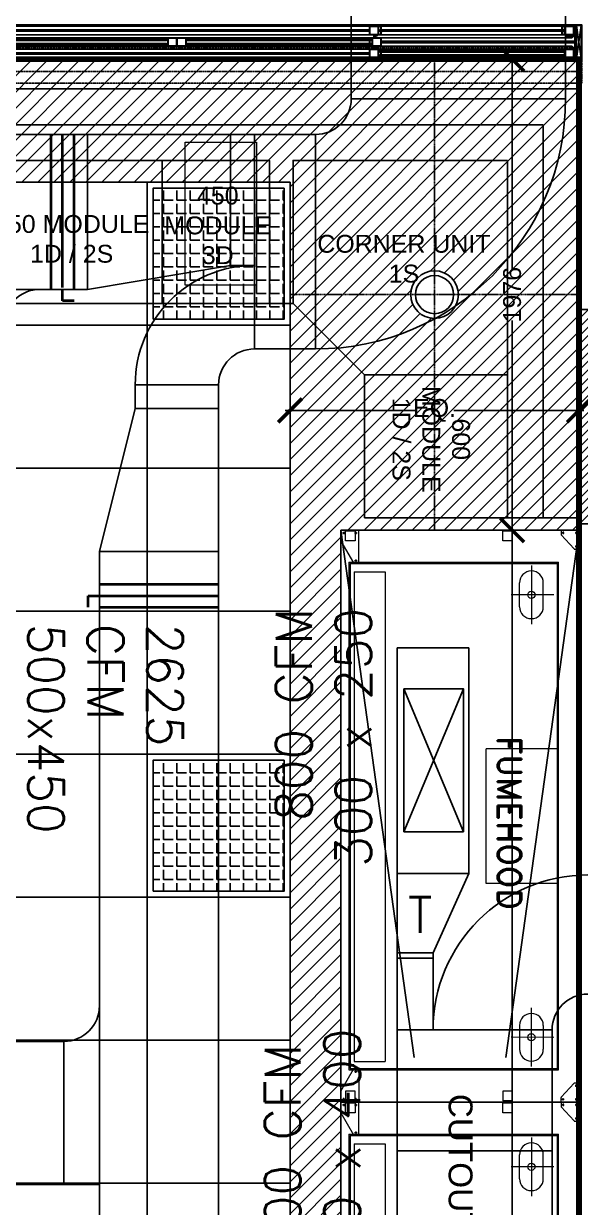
# Model space of a CAD drawing. Header units: millimetres. Extents: x -661525 to 498941, y 282148 to 1359693.
# Drawn here: x -247383 to -245046, y 671204 to 676171 of the extents above; entities that cross this region are included whole.
import ezdxf

# ---------------------------------------------------------------- set-up
doc = ezdxf.new("R2010")
doc.units = ezdxf.units.MM
doc.header["$LTSCALE"] = 2.5
doc.header["$PDMODE"] = 35
doc.header["$PDSIZE"] = 15
doc.linetypes.add('CENTER', pattern=[2, 1.25, -0.25, 0.25, -0.25])
doc.linetypes.add('DASHED', pattern=[0.75, 0.5, -0.25])
doc.layers.get('0').update_dxf_attribs({"linetype": 'CONTINUOUS'})
doc.layers.get('DEFPOINTS').update_dxf_attribs({"linetype": 'CONTINUOUS'})
for name, color, linetype in [('A-ALU-SECTION', 11, 'CONTINUOUS'), ('A-ANNO-GRID', 5, 'CENTER'), ('A-ANNO-TEXT', 7, 'CONTINUOUS'), ('A-ELEV', 8, 'CONTINUOUS'), ('A-ELEV-MEDM', 34, 'CONTINUOUS'), ('A-ELEV-THIN', 8, 'CONTINUOUS'), ('A-GLAZ', 5, 'CONTINUOUS'), ('A-WALL-JAMB', 11, 'CONTINUOUS'), ('A-WALL-PLAS', 8, 'CONTINUOUS'), ('CEILING', 11, 'CONTINUOUS'), ('DEMOLATION', 1, 'CONTINUOUS'), ('equipmemt', 3, 'CONTINUOUS'), ('I-FURN', 14, 'CONTINUOUS'), ('I-SECT', 3, 'CONTINUOUS'), ('v-ex. duct', 30, 'CONTINUOUS'), ('v-SA DUCT', 4, 'CONTINUOUS')]:
    doc.layers.add(name, color=color, linetype=linetype)
doc.layers.add('area', color=5, linetype='CONTINUOUS', plot=False)
for name, color, linetype, lineweight in [('DIM', 47, 'CONTINUOUS', 18), ('lab furniture', 34, 'CONTINUOUS', 18), ('LAB MODULE', 1, 'CONTINUOUS', 25), ('vac vcd', 5, 'CONTINUOUS', 35), ('VEMCPL-PA', 4, 'CONTINUOUS', 35), ('Wall - Stone Hatch', 252, 'CONTINUOUS', 13)]:
    doc.layers.add(name, color=color, linetype=linetype, lineweight=lineweight)
doc.layers.get('equipmemt').off()
doc.styles.add('ARIAL', font='arial.ttf')
doc.styles.add('COMPLEX', font='complex.shx', dxfattribs={"width": 0.8})
doc.styles.add('ROMAND', font='ROMAND')
doc.styles.add('ROMANS', font='romans.shx', dxfattribs={"height": 125})
doc.linetypes.add('ZIGZAG', pattern='A,0.0001,-0.2,[131,ltypeshp.shx,S=0.2,R=0,X=-0.2,Y=0],-0.4,[131,ltypeshp.shx,S=0.2,R=180,X=0.2,Y=0],-0.2', length=0.8001)
doc.dimstyles.new('TICK100', dxfattribs={"dimtxt": 250, "dimasz": 200, "dimexe": 150, "dimexo": 10, "dimgap": 50, "dimtad": 0, "dimdec": 0, "dimrnd": 5, "dimzin": 1, "dimdsep": 46, "dimtxsty": 'COMPLEX', "dimblk1": 'ARCHTICK', "dimblk2": 'ARCHTICK', "dimsah": 1, "dimcen": 0.09375, "dimdle": 150, "dimclrd": 11, "dimclre": 11, "dimclrt": 7, "dimadec": 0, "dimazin": 0, "dimtfac": 1, "dimtdec": 0, "dimtofl": 0, "dimtmove": 0, "dimatfit": 3, "dimldrblk": 'OPEN90', "dimfxl": 1, "dimtolj": 1, "dimtzin": 1, "dimarcsym": 0})

# ---------------------------------------------------------------- blocks, each defined once
blk = doc.blocks.new('_ARCHTICK')
at = {"color": 0, "linetype": 'ByBlock', "const_width": 0.15}
blk.add_lwpolyline([(-0.5, -0.5), (0.5, 0.5)], dxfattribs=at)
blk = doc.blocks.new('*D352')
at = {"layer": 'DEFPOINTS', "color": 0, "transparency": 16777216}
for p in [(-245039.7, 676510.7), (-252889.7, 674954.6), (-245039.7, 674954.6)]:
    blk.add_point(p, dxfattribs=at)
at = {"layer": 'VEMCPL-PA', "color": 8, "lineweight": -2, "transparency": 16777216}
for p, q in [((-252889.7, 676410.7), (-252889.7, 676530.7)), ((-245039.7, 676410.7), (-245039.7, 676530.7)), ((-252909.7, 676510.7), (-249049.3, 676510.7)), ((-245019.7, 676510.7), (-248900.8, 676510.7))]:
    blk.add_line(p, q, dxfattribs=at)
at = {"layer": 'VEMCPL-PA', "color": 8, "lineweight": -2, "transparency": 16777216, "xscale": 40, "yscale": 40, "zscale": 40, "rotation": 180}
blk.add_blockref('_ARCHTICK', (-252889.7, 676510.7), dxfattribs=at)
at = {"layer": 'VEMCPL-PA', "color": 8, "lineweight": -2, "transparency": 16777216, "xscale": 40, "yscale": 40, "zscale": 40}
blk.add_blockref('_ARCHTICK', (-245039.7, 676510.7), dxfattribs=at)
at = {"layer": 'VEMCPL-PA', "color": 1, "transparency": 16777216, "insert": (-248975.1, 676510.7), "char_height": 50, "attachment_point": 5, "style": 'ARIAL'}
blk.add_mtext('\\A1;7850', dxfattribs=at)
blk = doc.blocks.new('key')
at = {"color": 252}
for points in [[(3387541, 685443.5), (3384141, 685443.5), (3384141, 685593.5), (3387541, 685593.5)], [(3384141, 685543.5), (3387541, 685543.5), (3387541, 685493.5), (3384141, 685493.5)]]:
    blk.add_lwpolyline(points, close=True, dxfattribs=at)
blk = doc.blocks.new('LIGHTS')
at = {"layer": 'CEILING', "transparency": 33554687}
h = blk.add_hatch(dxfattribs=at)
h.set_pattern_fill('ANGLE', color=40, scale=8)
h.set_pattern_definition([(0, (-357159.19, 594292.36), (0, 55.88), [40.64, -15.24]), (90, (-357159.19, 594292.36), (-55.88, 3e-15), [40.64, -15.24])])
h.paths.add_polyline_path([(-357709.2, 594292.4), (-357159.2, 594292.4), (-357159.2, 594842.4), (-357709.2, 594842.4)])
at = {"layer": 'CEILING', "color": 40}
for points in [[(-357734.2, 594267.4), (-357134.2, 594267.4), (-357134.2, 594867.4), (-357734.2, 594867.4)], [(-357709.2, 594292.4), (-357159.2, 594292.4), (-357159.2, 594842.4), (-357709.2, 594842.4)]]:
    blk.add_lwpolyline(points, close=True, dxfattribs=at)
blk = doc.blocks.new('*D463')
at = {"layer": 'CEILING', "color": 8, "lineweight": -2}
for p, q in [((-245308.2, 676022.2), (-245352.4, 676022.2)), ((-245332.4, 676042.2), (-245332.4, 675142.6)), ((-245332.4, 674026.3), (-245332.4, 674925.9)), ((-245308.2, 674046.3), (-245352.4, 674046.3))]:
    blk.add_line(p, q, dxfattribs=at)
at = {"layer": 'DEFPOINTS', "color": 0}
for p in [(-245308.2, 676022.2), (-245332.4, 674046.3), (-245308.2, 674046.3)]:
    blk.add_point(p, dxfattribs=at)
at = {"layer": 'CEILING', "color": 8, "lineweight": -2, "xscale": 100, "yscale": 100, "zscale": 100}
for p, rotation in [((-245332.4, 676022.2), 90), ((-245332.4, 674046.3), 270)]:
    blk.add_blockref('_ARCHTICK', p, dxfattribs=dict(at, rotation=rotation))
at = {"layer": 'CEILING', "color": 1, "insert": (-245332.4, 675034.2), "char_height": 75, "attachment_point": 5, "rotation": 90, "style": 'ARIAL'}
blk.add_mtext('\\A1;1976', dxfattribs=at)
blk = doc.blocks.new('*D493')
at = {"layer": 'CEILING', "color": 8, "lineweight": -2}
for p, q in [((-246284.7, 674548.3), (-245739.8, 674548.3)), ((-246264.7, 674548.3), (-246264.7, 674568.3)), ((-245031.7, 674548.3), (-245576.7, 674548.3)), ((-245051.7, 674548.3), (-245051.7, 674568.3))]:
    blk.add_line(p, q, dxfattribs=at)
at = {"layer": 'DEFPOINTS', "color": 0}
for p in [(-246264.7, 674548.3), (-245051.7, 674548.3), (-245051.7, 674548.3)]:
    blk.add_point(p, dxfattribs=at)
at = {"layer": 'CEILING', "color": 8, "lineweight": -2, "xscale": 100, "yscale": 100, "zscale": 100, "rotation": 180}
blk.add_blockref('_ARCHTICK', (-246264.7, 674548.3), dxfattribs=at)
at = {"layer": 'CEILING', "color": 8, "lineweight": -2, "xscale": 100, "yscale": 100, "zscale": 100}
blk.add_blockref('_ARCHTICK', (-245051.7, 674548.3), dxfattribs=at)
at = {"layer": 'CEILING', "color": 1, "insert": (-245658.2, 674548.3), "char_height": 75, "attachment_point": 5, "style": 'ARIAL'}
blk.add_mtext('\\A1;EQ.', dxfattribs=at)
blk = doc.blocks.new('*D494')
at = {"layer": 'CEILING', "color": 8, "lineweight": -2}
for p, q in [((-245308.2, 674046.3), (-245352.4, 674046.3)), ((-245332.4, 674066.3), (-245332.4, 670557.7)), ((-245332.4, 666826.3), (-245332.4, 670334.9)), ((-245332.4, 666846.3), (-245352.4, 666846.3))]:
    blk.add_line(p, q, dxfattribs=at)
at = {"layer": 'DEFPOINTS', "color": 0}
for p in [(-245308.2, 674046.3), (-245332.4, 666846.3), (-245332.4, 666846.3)]:
    blk.add_point(p, dxfattribs=at)
at = {"layer": 'CEILING', "color": 8, "lineweight": -2, "xscale": 100, "yscale": 100, "zscale": 100}
for p, rotation in [((-245332.4, 674046.3), 90), ((-245332.4, 666846.3), 270)]:
    blk.add_blockref('_ARCHTICK', p, dxfattribs=dict(at, rotation=rotation))
at = {"layer": 'CEILING', "color": 1, "insert": (-245332.4, 670446.3), "char_height": 75, "attachment_point": 5, "rotation": 90, "style": 'ARIAL'}
blk.add_mtext('\\A1;7200', dxfattribs=at)
blk = doc.blocks.new('W1-size144')
at = {"layer": 'Wall - Stone Hatch'}
h = blk.add_hatch(dxfattribs=at)
h.set_pattern_fill('ANSI36', color=8, scale=0.8, style=0)
h.set_pattern_definition([(45, (279760.804, 1019371.3426), (1.3470384, 4.9391409), [6.35, -1.27, 0, -1.27])])
h.paths.add_polyline_path([(283098.8, 1019374.3), (283098.8, 1019512.3), (283117.8, 1019512.3), (283117.8, 1019374.3)], flags=16)
h.paths.add_polyline_path([(283095.8, 1019371.3), (283095.8, 1019515.3), (283120.8, 1019515.3), (283120.8, 1019371.3)])
at = {"layer": 'A-ALU-SECTION', "color": 8}
for points in [[(282278.8, 1019504.7), (282277.4, 1019504.7), (282277.4, 1019507.9), (282267.4, 1019507.9), (282267.4, 1019474.7), (282277.4, 1019474.7), (282277.4, 1019478), (282278.8, 1019478), (282278.8, 1019473.3), (282228.8, 1019473.3), (282228.8, 1019509.3), (282278.8, 1019509.3), (282278.8, 1019504.7)], [(282278.8, 1019504.7), (282277.4, 1019504.7), (282277.4, 1019507.9), (282267.4, 1019507.9), (282267.4, 1019474.7), (282277.4, 1019474.7), (282277.4, 1019478), (282278.8, 1019478), (282278.8, 1019473.3), (282245.5, 1019473.3), (282245.5, 1019467.1), (282254.3, 1019467.1), (282256.3, 1019464.1), (282258.6, 1019464.1), (282258.6, 1019462.3), (282255.4, 1019462.3), (282253.4, 1019465.3), (282251.7, 1019465.3), (282251.7, 1019462.3), (282248.9, 1019462.3), (282248.9, 1019464.1), (282249.9, 1019464.1), (282249.9, 1019465.3), (282245.5, 1019465.3), (282245.5, 1019464.1), (282246.9, 1019464.1), (282246.9, 1019462.3), (282243.7, 1019462.3), (282243.7, 1019473.3), (282228.8, 1019473.3), (282228.8, 1019509.3), (282278.8, 1019509.3), (282278.8, 1019504.7)], [(282228.8, 1019430), (282230.2, 1019430), (282230.2, 1019426.7), (282240.2, 1019426.7), (282240.2, 1019459.9), (282230.2, 1019459.9), (282230.2, 1019456.7), (282228.8, 1019456.7), (282228.8, 1019461.3), (282262.1, 1019461.3), (282262.1, 1019467.5), (282253.3, 1019467.5), (282251.3, 1019470.5), (282249, 1019470.5), (282249, 1019472.3), (282252.2, 1019472.3), (282254.2, 1019469.3), (282255.9, 1019469.3), (282255.9, 1019472.3), (282258.7, 1019472.3), (282258.7, 1019470.5), (282257.7, 1019470.5), (282257.7, 1019469.3), (282262.1, 1019469.3), (282262.1, 1019470.5), (282260.7, 1019470.5), (282260.7, 1019472.3), (282263.9, 1019472.3), (282263.9, 1019461.3), (282278.8, 1019461.3), (282278.8, 1019425.3), (282249.4, 1019425.3), (282249.4, 1019419.1), (282258.2, 1019419.1), (282260.2, 1019416.1), (282262.5, 1019416.1), (282262.5, 1019414.3), (282259.3, 1019414.3), (282257.2, 1019417.3), (282255.6, 1019417.3), (282255.6, 1019414.3), (282252.8, 1019414.3), (282252.8, 1019416.1), (282253.8, 1019416.1), (282253.8, 1019417.3), (282249.4, 1019417.3), (282249.4, 1019416.1), (282250.8, 1019416.1), (282250.8, 1019414.3), (282247.6, 1019414.3), (282247.6, 1019425.3), (282228.8, 1019425.3), (282228.8, 1019430)], [(282266, 1019474.7), (282230.2, 1019474.7), (282230.2, 1019507.9), (282266, 1019507.9), (282266, 1019474.7)], [(283036.8, 1019504.7), (283038.2, 1019504.7), (283038.2, 1019507.9), (283048.2, 1019507.9), (283048.2, 1019474.7), (283038.2, 1019474.7), (283038.2, 1019478), (283036.8, 1019478), (283036.8, 1019473.3), (283086.8, 1019473.3), (283086.8, 1019509.3), (283036.8, 1019509.3), (283036.8, 1019504.7)], [(283049.6, 1019474.7), (283085.4, 1019474.7), (283085.4, 1019507.9), (283049.6, 1019507.9), (283049.6, 1019474.7)], [(281370.8, 1019456.7), (281372.2, 1019456.7), (281372.2, 1019459.9), (281382.2, 1019459.9), (281382.2, 1019426.7), (281372.2, 1019426.7), (281372.2, 1019430), (281370.8, 1019430), (281370.8, 1019425.3), (281420.8, 1019425.3), (281420.8, 1019461.3), (281370.8, 1019461.3), (281370.8, 1019456.7)], [(281383.6, 1019426.7), (281419.4, 1019426.7), (281419.4, 1019459.9), (281383.6, 1019459.9), (281383.6, 1019426.7)], [(281470.8, 1019456.7), (281469.4, 1019456.7), (281469.4, 1019459.9), (281459.4, 1019459.9), (281459.4, 1019426.7), (281469.4, 1019426.7), (281469.4, 1019430), (281470.8, 1019430), (281470.8, 1019425.3), (281420.8, 1019425.3), (281420.8, 1019461.3), (281470.8, 1019461.3), (281470.8, 1019456.7)], [(281458, 1019426.7), (281422.2, 1019426.7), (281422.2, 1019459.9), (281458, 1019459.9), (281458, 1019426.7)], [(282241.6, 1019426.7), (282277.4, 1019426.7), (282277.4, 1019459.9), (282241.6, 1019459.9), (282241.6, 1019426.7)], [(283036.8, 1019399.7), (283038.2, 1019399.7), (283038.2, 1019411.9), (283048.2, 1019411.9), (283048.2, 1019378.7), (283038.2, 1019378.7), (283038.2, 1019391), (283036.8, 1019391), (283036.8, 1019377.3), (283086.8, 1019377.3), (283086.8, 1019413.3), (283068, 1019413.3), (283068, 1019424.3), (283064.8, 1019424.3), (283064.8, 1019422.5), (283066.2, 1019422.5), (283066.2, 1019421.3), (283061.8, 1019421.3), (283061.8, 1019422.5), (283062.8, 1019422.5), (283062.8, 1019424.3), (283060, 1019424.3), (283060, 1019421.3), (283058.4, 1019421.3), (283056.4, 1019424.3), (283053.1, 1019424.3), (283053.1, 1019422.5), (283055.4, 1019422.5), (283057.4, 1019419.5), (283066.2, 1019419.5), (283066.2, 1019413.3), (283036.8, 1019413.3), (283036.8, 1019399.7)], [(282278.8, 1019399.7), (282277.4, 1019399.7), (282277.4, 1019411.9), (282267.4, 1019411.9), (282267.4, 1019378.7), (282277.4, 1019378.7), (282277.4, 1019391), (282278.8, 1019391), (282278.8, 1019377.3), (282228.8, 1019377.3), (282228.8, 1019413.3), (282278.8, 1019413.3), (282278.8, 1019399.7)], [(282266, 1019378.7), (282230.2, 1019378.7), (282230.2, 1019411.9), (282266, 1019411.9), (282266, 1019378.7)], [(283049.6, 1019378.7), (283085.4, 1019378.7), (283085.4, 1019411.9), (283049.6, 1019411.9), (283049.6, 1019378.7)]]:
    blk.add_lwpolyline(points, dxfattribs=at)
for points in [[(282277.4, 1019497.3), (282278.8, 1019497.3), (282278.8, 1019485.3), (282277.4, 1019485.3)], [(282228.8, 1019449.3), (282230.2, 1019449.3), (282230.2, 1019437.3), (282228.8, 1019437.3)], [(283043, 1019392.3), (282272.6, 1019392.3), (282272.6, 1019398.3), (283043, 1019398.3)]]:
    blk.add_lwpolyline(points, close=True, dxfattribs=at)
at = {"layer": 'A-ELEV-MEDM', "color": 8}
for centre, start, end in [((282275.4, 1019503.3), 359.7081, 180.2928), ((282275.4, 1019479.4), 179.7081, 0.2928), ((282278.1, 1019503.3), 359.1234, 180.8775), ((282278.1, 1019479.3), 179.1234, 0.8775), ((282280.8, 1019503.3), 359.1234, 180.8775), ((282280.8, 1019479.3), 179.1234, 0.8775), ((283034.8, 1019503.3), 359.1225, 180.8766), ((283034.8, 1019479.3), 179.1225, 0.8766), ((283037.5, 1019503.3), 359.1225, 180.8766), ((283037.5, 1019479.3), 179.1225, 0.8766), ((283040.2, 1019503.3), 359.7072, 180.2919), ((283040.2, 1019479.4), 179.7072, 0.2919), ((281368.8, 1019455.3), 359.1225, 180.8766), ((281368.8, 1019431.3), 179.1225, 0.8766), ((281371.5, 1019455.3), 359.1225, 180.8766), ((281371.5, 1019431.3), 179.1225, 0.8766), ((281374.2, 1019455.3), 359.7072, 180.2919), ((281374.2, 1019431.4), 179.7072, 0.2919), ((281467.4, 1019455.3), 359.7081, 180.2928), ((281467.4, 1019431.4), 179.7081, 0.2928), ((281470.1, 1019455.3), 359.1234, 180.8775), ((281470.1, 1019431.3), 179.1234, 0.8775), ((281472.8, 1019455.3), 359.1234, 180.8775), ((281472.8, 1019431.3), 179.1234, 0.8775), ((282226.8, 1019455.4), 359.1225, 180.8766), ((282226.8, 1019431.3), 179.1225, 0.8766), ((282229.5, 1019455.4), 359.1225, 180.8766), ((282229.5, 1019431.3), 179.1225, 0.8766), ((282232.2, 1019455.3), 359.7072, 180.2919), ((282232.2, 1019431.3), 179.7072, 0.2919), ((282275.4, 1019398.3), 359.7081, 180.2928), ((282275.4, 1019392.4), 179.7072, 0.2919), ((282278.1, 1019398.3), 359.1234, 180.8775), ((282278.1, 1019392.3), 179.1225, 0.8766), ((282280.8, 1019398.3), 359.1234, 180.8775), ((282280.8, 1019392.3), 179.1225, 0.8766), ((283034.8, 1019398.3), 359.1225, 180.8766), ((283034.8, 1019392.3), 179.1234, 0.8775), ((283037.5, 1019398.3), 359.1225, 180.8766), ((283037.5, 1019392.3), 179.1234, 0.8775), ((283040.2, 1019398.3), 359.7072, 180.2919), ((283040.2, 1019392.4), 179.7081, 0.2928)]:
    blk.add_arc(centre, 1.34, start, end, dxfattribs=at)
at = {"layer": 'A-ELEV-THIN', "color": 8}
for p, q in [((279771.8, 1019515.3), (283069.8, 1019515.3)), ((279771.8, 1019509.3), (283069.8, 1019509.3)), ((279771.8, 1019473.3), (283069.8, 1019473.3)), ((282228.8, 1019494.3), (280612.8, 1019494.3)), ((282228.8, 1019488.3), (280612.8, 1019488.3)), ((283098.8, 1019512.3), (283117.8, 1019374.3)), ((283117.8, 1019512.3), (283098.8, 1019374.3)), ((279771.8, 1019461.3), (283069.8, 1019461.3)), ((279771.8, 1019425.3), (283069.8, 1019425.3)), ((283090.8, 1019446.3), (282278.8, 1019446.3)), ((283090.8, 1019440.3), (282278.8, 1019440.3)), ((279771.8, 1019413.3), (283069.8, 1019413.3)), ((279771.8, 1019377.3), (283036.8, 1019377.3)), ((279771.8, 1019371.3), (283069.8, 1019371.3)), ((282228.8, 1019398.3), (280612.8, 1019398.3)), ((282228.8, 1019392.3), (280612.8, 1019392.3))]:
    blk.add_line(p, q, dxfattribs=at)
at = {"layer": 'A-GLAZ', "color": 4}
for points in [[(283043, 1019503.3), (282272.6, 1019503.3), (282272.6, 1019497.3), (283043, 1019497.3)], [(283043, 1019479.3), (282272.6, 1019479.3), (282272.6, 1019485.3), (283043, 1019485.3)], [(281377, 1019455.3), (280606.6, 1019455.3), (280606.6, 1019449.3), (281377, 1019449.3)], [(281377, 1019431.3), (280606.6, 1019431.3), (280606.6, 1019437.3), (281377, 1019437.3)], [(282235, 1019455.3), (281464.6, 1019455.3), (281464.6, 1019449.3), (282235, 1019449.3)], [(282235, 1019431.3), (281464.6, 1019431.3), (281464.6, 1019437.3), (282235, 1019437.3)]]:
    blk.add_lwpolyline(points, close=True, dxfattribs=at)
at = {"layer": 'A-WALL-JAMB', "color": 8}
blk.add_lwpolyline([(283095.8, 1019371.3), (283095.8, 1019515.3), (283120.8, 1019515.3), (283120.8, 1019371.3), (283095.8, 1019371.3)], dxfattribs=at)
blk.add_lwpolyline([(283098.8, 1019374.3), (283098.8, 1019512.3), (283117.8, 1019512.3), (283117.8, 1019374.3)], close=True, dxfattribs=at)
at = {"layer": 'I-SECT', "color": 8}
blk.add_lwpolyline([(283090.8, 1019418.3), (283090.8, 1019373.3), (283079.8, 1019373.3), (283079.8, 1019377.3), (283075.8, 1019377.3), (283075.8, 1019375.3), (283077.8, 1019375.3), (283077.8, 1019373.3), (283071.8, 1019373.3), (283071.8, 1019375.3), (283073.8, 1019375.3), (283073.8, 1019377.3), (283069.8, 1019377.3), (283069.8, 1019371.3), (283095.8, 1019371.3), (283095.8, 1019373.3), (283092.8, 1019373.3), (283092.8, 1019418.3), (283095.8, 1019418.3), (283095.8, 1019420.3), (283092.8, 1019420.3), (283092.8, 1019466.3), (283095.8, 1019466.3), (283095.8, 1019468.3), (283092.8, 1019468.3), (283092.8, 1019513.3), (283095.8, 1019513.3), (283095.8, 1019515.3), (283069.8, 1019515.3), (283069.8, 1019509.3), (283073.8, 1019509.3), (283073.8, 1019511.3), (283071.8, 1019511.3), (283071.8, 1019513.3), (283077.8, 1019513.3), (283077.8, 1019511.3), (283075.8, 1019511.3), (283075.8, 1019509.3), (283079.8, 1019509.3), (283079.8, 1019513.3), (283090.8, 1019513.3), (283090.8, 1019468.3), (283079.8, 1019468.3), (283079.8, 1019473.3), (283075.8, 1019473.3), (283075.8, 1019471.3), (283077.8, 1019471.3), (283077.8, 1019468.3), (283071.8, 1019468.3), (283071.8, 1019471.3), (283073.8, 1019471.3), (283073.8, 1019473.3), (283069.8, 1019473.3), (283069.8, 1019461.3), (283073.8, 1019461.3), (283073.8, 1019463.3), (283071.8, 1019463.3), (283071.8, 1019466.3), (283077.8, 1019466.3), (283077.8, 1019463.3), (283075.8, 1019463.3), (283075.8, 1019461.3), (283079.8, 1019461.3), (283079.8, 1019466.3), (283090.8, 1019466.3), (283090.8, 1019420.3), (283079.8, 1019420.3), (283079.8, 1019425.3), (283075.8, 1019425.3), (283075.8, 1019423.3), (283077.8, 1019423.3), (283077.8, 1019420.3), (283071.8, 1019420.3), (283071.8, 1019423.3), (283073.8, 1019423.3), (283073.8, 1019425.3), (283069.8, 1019425.3), (283069.8, 1019413.3), (283073.8, 1019413.3), (283073.8, 1019415.3), (283071.8, 1019415.3), (283071.8, 1019418.3), (283077.8, 1019418.3), (283077.8, 1019415.3), (283075.8, 1019415.3), (283075.8, 1019413.3), (283079.8, 1019413.3), (283079.8, 1019418.3), (283090.8, 1019418.3)], dxfattribs=at)
blk = doc.blocks.new('1800')
at = {"layer": 'lab furniture', "color": 8}
for p, q in [((38363586.4, 110663.2), (38363596.5, 110663.2)), ((38363591.5, 110668.3), (38363591.5, 110658.1)), ((38365972.5, 110663.2), (38365962.4, 110663.2)), ((38365967.5, 110668.3), (38365967.5, 110658.1)), ((38363586.4, 110612.2), (38363596.5, 110612.2)), ((38363591.5, 110617.3), (38363591.5, 110607.1)), ((38363702.4, 110612.2), (38363712.5, 110612.2)), ((38363707.5, 110617.3), (38363707.5, 110607.1)), ((38365972.5, 110612.2), (38365962.4, 110612.2)), ((38365967.5, 110617.3), (38365967.5, 110607.1)), ((38363579.5, 110125.2), (38363579.5, 109675.2)), ((38364497, 109765.3), (38364497, 110065.2)), ((38364497, 110065.2), (38365062, 110065.2)), ((38365062, 109765.3), (38365062, 110065.2)), ((38365062, 109765.3), (38364497, 109765.3)), ((38363579.5, 109677.5), (38363579.5, 109748.2)), ((38363586.1, 109742.3), (38363596.2, 109742.3)), ((38363591.1, 109747.4), (38363591.1, 109737.2)), ((38365972.9, 109742.3), (38365962.7, 109742.3)), ((38365967.9, 109747.4), (38365967.9, 109737.2)), ((38365979.5, 109677.5), (38365979.5, 109748.2)), ((38365979.5, 109677.5), (38365979.5, 109748.2)), ((38363657.2, 109675.2), (38363581.7, 109675.2)), ((38363586.1, 109686.8), (38363596.2, 109686.8)), ((38363591.1, 109691.9), (38363591.1, 109681.7)), ((38363642.9, 109686.8), (38363653, 109686.8)), ((38363647.9, 109691.9), (38363647.9, 109681.7)), ((38365901.7, 109675.2), (38365977.2, 109675.2)), ((38365916.1, 109686.8), (38365905.9, 109686.8)), ((38365911, 109691.9), (38365911, 109681.7)), ((38365972.9, 109686.8), (38365962.7, 109686.8)), ((38365967.9, 109691.9), (38365967.9, 109681.7))]:
    blk.add_line(p, q, dxfattribs=at)
at = {"layer": 'lab furniture', "color": 8, "ltscale": 40}
for p, q in [((38363625.4, 110674.7), (38363717.5, 110621.4)), ((38363719.5, 110617.9), (38363719.5, 110604.2)), ((38363715.5, 110600.2), (38363583.5, 110600.2)), ((38363581.7, 109750.4), (38363598.5, 109750.4)), ((38363599.9, 109749.9), (38363658.8, 109695.9)), ((38365959, 109749.9), (38365900.1, 109695.9)), ((38365977.2, 109750.4), (38365960.5, 109750.4)), ((38363659.5, 109694.3), (38363659.5, 109677.5)), ((38365899.5, 109694.3), (38365899.5, 109677.5))]:
    blk.add_line(p, q, dxfattribs=at)
at = {"layer": 'lab furniture', "color": 8, "ltscale": 300}
for p, q in [((38365933.5, 110674.7), (38365841.5, 110621.4)), ((38365844.5, 110641.2), (38363714.5, 110641.2)), ((38363714.5, 110641.2), (38363714.5, 109761.2)), ((38365839.5, 110636.2), (38363719.5, 110636.2)), ((38363719.5, 110636.2), (38363719.5, 109766.2)), ((38365803.9, 110618.7), (38363748.9, 110618.7)), ((38365803.9, 110618.7), (38365803.9, 110488.7)), ((38365839.5, 110636.2), (38365839.5, 109766.2)), ((38365839.5, 110617.9), (38365839.5, 110604.2)), ((38365844.5, 110641.2), (38365844.5, 109761.2)), ((38365856.5, 110612.2), (38365846.4, 110612.2)), ((38365851.5, 110617.3), (38365851.5, 110607.1)), ((38365843.5, 110600.2), (38365975.5, 110600.2)), ((38365803.9, 110488.7), (38363748.9, 110488.7)), ((38363719.5, 109766.2), (38365839.5, 109766.2)), ((38363714.5, 109761.2), (38365844.5, 109761.2))]:
    blk.add_line(p, q, dxfattribs=at)
at = {"layer": 'lab furniture', "color": 8, "ltscale": 20}
for p, q in [((38363624.5, 110655.2), (38363584.5, 110655.2)), ((38363624.5, 110655.2), (38363584.5, 110655.2)), ((38363584.5, 110615.2), (38363584.5, 110655.2)), ((38363584.5, 110615.2), (38363624.5, 110615.2)), ((38363624.5, 110615.2), (38363624.5, 110655.2)), ((38365934.5, 110655.2), (38365974.5, 110655.2)), ((38365934.5, 110615.2), (38365934.5, 110655.2)), ((38365974.5, 110615.2), (38365934.5, 110615.2)), ((38365974.5, 110615.2), (38365974.5, 110655.2)), ((38363624.5, 109995.2), (38363584.5, 109995.2)), ((38363584.5, 109955.2), (38363584.5, 109995.2)), ((38363624.5, 109955.2), (38363624.5, 109995.2)), ((38365934.5, 109995.2), (38365974.5, 109995.2)), ((38365934.5, 109955.2), (38365934.5, 109995.2)), ((38365974.5, 109955.2), (38365974.5, 109995.2)), ((38363584.5, 109955.2), (38363624.5, 109955.2)), ((38365974.5, 109955.2), (38365934.5, 109955.2))]:
    blk.add_line(p, q, dxfattribs=at)
at = {"layer": 'lab furniture', "color": 8, "ltscale": 85}
for p, q in [((38363748.9, 110618.7), (38363748.9, 110488.7)), ((38363901.2, 109925.2), (38363801.2, 109925.2)), ((38365657.8, 109925.2), (38365757.8, 109925.2)), ((38363901.2, 109825.2), (38363801.2, 109825.2)), ((38365657.8, 109825.2), (38365757.8, 109825.2))]:
    blk.add_line(p, q, dxfattribs=at)
at = {"layer": 'lab furniture', "color": 8, "ltscale": 30}
for p, q in [((38363850.9, 109781.2), (38363851.2, 109959.7)), ((38365708, 109781.2), (38365707.8, 109959.7)), ((38363727.9, 109875.2), (38363974.4, 109875.2)), ((38365831, 109875.2), (38365584.5, 109875.2))]:
    blk.add_line(p, q, dxfattribs=at)
at = {"layer": 'lab furniture', "color": 8}
blk.add_lwpolyline([(38363579.5, 110675.2), (38363579.5, 109675.2), (38365979.5, 109675.2), (38365979.5, 110675.2)], close=True, dxfattribs=at)
at = {"layer": 'lab furniture', "color": 8, "ltscale": 40}
for centre in [(38363591.5, 110663.2), (38365967.5, 110663.2), (38363591.5, 110612.2), (38363707.5, 110612.2), (38365967.5, 110612.2), (38363591.1, 109742.3), (38365967.8, 109742.3), (38363591.1, 109686.8), (38363647.9, 109686.8), (38365911, 109686.8), (38365967.8, 109686.8)]:
    blk.add_circle(centre, 2.5, dxfattribs=at)
at = {"layer": 'lab furniture', "color": 8, "ltscale": 300}
blk.add_circle((38365851.5, 110612.2), 2.5, dxfattribs=at)
at = {"layer": 'lab furniture', "color": 8, "ltscale": 85}
for centre in [(38363851.2, 109875.2), (38365707.8, 109875.2)]:
    blk.add_circle(centre, 15, dxfattribs=at)
at = {"layer": 'lab furniture', "color": 8, "ltscale": 40}
for centre, radius, start, end in [((38363623.4, 110671.2), 4, 59.9314, 90), ((38363715.5, 110617.9), 4, 0, 59.9314), ((38363715.5, 110604.2), 4, 270, 0), ((38365975.5, 110604.2), 4, 270, 0), ((38363581.7, 109748.2), 2.27, 90, 180), ((38363598.5, 109748.2), 2.27, 47.5029, 90), ((38365960.5, 109748.2), 2.27, 90, 132.4971), ((38365977.2, 109748.2), 2.27, 0, 90), ((38365981.7, 109748.2), 2.27, 90, 180), ((38363657.2, 109677.5), 2.27, 270, 0), ((38363657.2, 109694.3), 2.27, 0, 47.5029), ((38365901.7, 109694.3), 2.27, 132.4971, 180), ((38365901.7, 109677.5), 2.27, 180, 270)]:
    blk.add_arc(centre, radius, start, end, dxfattribs=at)
at = {"layer": 'lab furniture', "color": 8}
for centre, start, end in [((38365935.5, 110671.2), 90, 120.0686), ((38363583.5, 110604.2), 180, 270)]:
    blk.add_arc(centre, 4, start, end, dxfattribs=at)
at = {"layer": 'lab furniture', "color": 8, "ltscale": 300}
for centre, start, end in [((38365843.5, 110617.9), 120.0686, 180), ((38365843.5, 110604.2), 180, 270)]:
    blk.add_arc(centre, 4, start, end, dxfattribs=at)
at = {"layer": 'lab furniture', "color": 8, "ltscale": 85}
for centre, start, end in [((38363801.2, 109875.2), 90, 270), ((38363901.2, 109875.2), 270, 90), ((38365657.8, 109875.2), 90, 270), ((38365757.8, 109875.2), 270, 90)]:
    blk.add_arc(centre, 50, start, end, dxfattribs=at)
blk = doc.blocks.new('chiller')
at = {"layer": 'DIM', "color": 3}
for p, q in [((-387708.4, 673884.8), (-387408.4, 673884.8)), ((-387708.4, 673284.8), (-387708.4, 673884.8)), ((-387408.4, 673884.8), (-387408.4, 673284.8)), ((-387408.4, 673284.8), (-387708.4, 673284.8))]:
    blk.add_line(p, q, dxfattribs=at)

msp = doc.modelspace()

# ---------------------------------------------------------------- hatches: boundary and pattern name
at = {"layer": 'CEILING', "transparency": 33554607}
h = msp.add_hatch(dxfattribs=at)
h.set_pattern_fill('ANSI31', color=254, scale=15)
h.set_pattern_definition([(45, (-248964.734, 666321.267), (-33.67596, 33.67596), [])])
h.paths.add_polyline_path([(-249051.7, 664695.7), (-249587.6, 664649.2), (-249051.7, 664649.2)], flags=17)
h.paths.add_polyline_path([(-249898, 664622.3, -0.068239), (-249901.7, 664649.2), (-252027.7, 664649.2, -0.414214), (-252127.7, 664549.2), (-252127.7, 664429)])
h.paths.add_polyline_path([(-249801.7, 665305.7), (-249864.7, 665305.7), (-250464.7, 665305.7), (-251064.7, 665305.7), (-251664.7, 665305.7), (-251664.7, 665905.7), (-251664.7, 666321.3), (-252027.7, 666321.3, -0.414214), (-252127.7, 666221.3), (-252127.7, 664749.2, -0.414214), (-252027.7, 664649.2), (-249901.7, 664649.2, -0.414214), (-249801.7, 664749.2)])
h.paths.add_polyline_path([(-251565.8, 664870.3), (-251565.8, 665206.8), (-250001.5, 665206.8), (-250001.5, 664870.3)], flags=16)
h.paths.add_polyline_path([(-252514.7, 666321.3), (-252877.7, 666321.3), (-252877.7, 664649.2), (-252514.7, 664649.2)])
h.paths.add_polyline_path([(-252514.7, 666771.3), (-252877.7, 666771.3), (-252877.7, 666321.3), (-252514.7, 666321.3)])
h.paths.add_polyline_path([(-252127.7, 666771.3), (-252514.7, 666771.3), (-252514.7, 666321.3), (-252227.7, 666321.3, -0.414214), (-252127.7, 666421.3)], flags=17)
h.paths.add_polyline_path([(-249051.7, 664244), (-249801.7, 664179), (-249801.7, 664103.6), (-249051.7, 664162.1), (-249051.7, 664183.8)])
h.paths.add_polyline_path([(-249051.7, 664649.2), (-249587.6, 664649.2), (-249702.2, 664639.3, -0.385338), (-249801.7, 664549.2), (-249801.7, 664179), (-249051.7, 664244)])
h.paths.add_polyline_path([(-248964.7, 665305.7), (-249264.7, 665305.7), (-249801.7, 665305.7), (-249801.7, 664749.2, -0.414214), (-249701.7, 664649.2), (-249587.6, 664649.2), (-249051.7, 664695.7), (-249051.7, 664809.9), (-248964.7, 664809.9)])
h.paths.add_polyline_path([(-248514.7, 665305.7), (-248664.7, 665305.7), (-248964.7, 665305.7), (-248964.7, 664809.9), (-248514.7, 664809.9)])
h.paths.add_polyline_path([(-249801.7, 664549.2, -0.336464), (-249898, 664622.3), (-252127.7, 664429), (-252127.7, 663977.3), (-249801.7, 664179)])
h.paths.add_polyline_path([(-250335.5, 664062), (-250335.5, 664061.9), (-249801.7, 664103.6), (-249801.7, 664179), (-252127.7, 663977.3), (-252127.7, 663899.2), (-252114.2, 663900.4)])
h.paths.add_polyline_path([(-252127.7, 664429), (-252427.7, 664403), (-252427.7, 663951.3), (-252127.7, 663977.3)])
h.paths.add_polyline_path([(-252127.7, 663977.3), (-252427.7, 663951.3), (-252427.7, 663873), (-252127.7, 663899.2)])
h.paths.add_polyline_path([(-252227.7, 664649.2), (-252514.7, 664649.2), (-252514.7, 664462.1), (-252427.7, 664462.1), (-252427.7, 664403), (-252127.7, 664429), (-252127.7, 664549.2, -0.414214)])
h.paths.add_polyline_path([(-252127.7, 666221.3, -0.414214), (-252227.7, 666321.3), (-252514.7, 666321.3), (-252514.7, 664649.2), (-252227.7, 664649.2, -0.414214), (-252127.7, 664749.2)])
h.paths.add_polyline_path([(-252514.7, 664649.2), (-252877.7, 664649.2), (-252877.7, 664462.1), (-252514.7, 664462.1)])
h.paths.add_polyline_path([(-245051.7, 665042.4), (-245395, 665012.7), (-245445.7, 664970.2, -0.176218), (-245428.2, 664921.9, -1), (-245578.4, 664921.9, -0.221805), (-245551.5, 664979.5), (-245566.9, 664997.8), (-247686.4, 664791.7, -0.439775), (-247577.7, 664692, -1), (-247777.7, 664692, -0.389106), (-247686.4, 664791.7), (-248427.7, 664749.4), (-248427.7, 664298.1), (-245051.7, 664590.8)])
h.paths.add_polyline_path([(-247677.7, 664363.1), (-248427.7, 664298.1), (-248427.7, 664216), (-247723.7, 664277.9), (-247677.7, 664281.9)])
h.paths.add_polyline_path([(-245942.9, 664432.2), (-245942.8, 664431), (-245051.7, 664507.4), (-245051.7, 664590.8), (-247677.7, 664363.1), (-247677.7, 664281.9)])
h.paths.add_polyline_path([(-247677.7, 665305.7), (-248064.7, 665305.7), (-248514.7, 665305.7), (-248514.7, 664809.9), (-248427.7, 664809.9), (-248427.7, 664749.8), (-247677.7, 664814.8)])
h.paths.add_polyline_path([(-245051.7, 666846.3), (-246051.7, 666846.3), (-246051.7, 674046.3), (-245658.2, 674046.3), (-245658.2, 674934.2, -0.414214), (-245758.2, 675034.2), (-246264.7, 675034.2), (-246264.7, 674905.7), (-246264.7, 674305.7), (-246264.7, 673705.7), (-246264.7, 673105.7), (-246264.7, 672505.7), (-246264.7, 671905.7), (-246264.7, 671305.7), (-246264.7, 670705.7), (-246264.7, 670105.7), (-246264.7, 669505.7), (-246264.7, 668905.7), (-246264.7, 668305.7), (-246264.7, 667705.7), (-246264.7, 667105.7), (-246264.7, 666505.7), (-246264.7, 665905.7), (-246264.7, 665305.7), (-246864.7, 665305.7), (-247464.7, 665305.7), (-247677.7, 665305.7), (-247677.7, 664814.8), (-245051.7, 665042.4)])
h.paths.add_polyline_path([(-245251.7, 665846.9, -1), (-245401.7, 665846.9, -1)], flags=16)
h.paths.add_polyline_path([(-245658.2, 676022.2), (-248427.7, 676022.2), (-248427.7, 675921.2), (-245658.2, 675921.2)])
h.paths.add_polyline_path([(-245090.7, 676022.2), (-245658.2, 676022.2), (-245658.2, 675921.2), (-245039.7, 675921.2), (-245039.7, 676022.2), (-245064.7, 676022.2)])
h.paths.add_polyline_path([(-245051.7, 675771.2), (-245048.7, 675921.2), (-245658.2, 675921.2), (-245658.2, 675134.2, -0.414214), (-245558.2, 675034.2), (-245051.7, 675034.2)])
h.paths.add_polyline_path([(-245051.7, 675034.2), (-245558.2, 675034.2, -0.414214), (-245658.2, 674934.2), (-245658.2, 674046.3), (-245051.7, 674046.3)])
h.paths.add_polyline_path([(-252514.7, 675560.2), (-252877.7, 675560.2), (-252877.7, 673971.3), (-252514.7, 673971.3)])
h.paths.add_polyline_path([(-248514.7, 675760.2), (-248964.7, 675760.2), (-248964.7, 675505.7), (-248664.7, 675505.7), (-248514.7, 675505.7)])
h.paths.add_polyline_path([(-245658.2, 675921.2), (-248427.7, 675921.2), (-248427.7, 675760.2), (-248514.7, 675760.2), (-248514.7, 675505.7), (-248064.7, 675505.7), (-247464.7, 675505.7), (-246864.7, 675505.7), (-246264.7, 675505.7), (-246264.7, 675034.2), (-245758.2, 675034.2, -0.414214), (-245658.2, 675134.2)])
h.paths.add_polyline_path([(-251664.7, 674905.7), (-251664.7, 675505.7), (-251064.7, 675505.7), (-250464.7, 675505.7), (-249864.7, 675505.7), (-249264.7, 675505.7), (-248964.7, 675505.7), (-248964.7, 675760.2), (-249051.7, 675760.2), (-249051.7, 675921.2), (-251827.7, 675921.2), (-251827.7, 675910.2), (-252427.7, 675910.2), (-252427.7, 675560.2), (-252514.7, 675560.2), (-252514.7, 673971.3), (-251877.7, 673971.3), (-251877.7, 666771.3), (-252127.7, 666771.3), (-252127.7, 666421.3, -0.414214), (-252027.7, 666321.3), (-251664.7, 666321.3), (-251664.7, 666505.7), (-251664.7, 667105.7), (-251664.7, 667705.7), (-251664.7, 668305.7), (-251664.7, 668905.7), (-251664.7, 669505.7), (-251664.7, 670105.7), (-251664.7, 670705.7), (-251664.7, 671305.7), (-251664.7, 671905.7), (-251664.7, 672505.7), (-251664.7, 673105.7), (-251664.7, 673705.7), (-251664.7, 674305.7)])
h.paths.add_polyline_path([(-251369.1, 675550.9), (-251369.1, 675887.4), (-249804.9, 675887.4), (-249804.9, 675550.9)], flags=16)
h.paths.add_polyline_path([(-248373.1, 675527.3), (-248373.1, 675739.6), (-248527.6, 675739.6), (-248527.6, 675527.3)], flags=9)
h.paths.add_polyline_path([(-245766.8, 674472.7), (-245548.8, 674472.7), (-245548.8, 674627.3), (-245766.8, 674627.3)], flags=24)
h.paths.add_polyline_path([(-248372.5, 665004.2), (-248372.5, 665111.6), (-248527, 665111.6), (-248527, 665004.2)], flags=9)
h.paths.add_polyline_path([(-248158.9, 664761.2), (-247946.6, 664761.2), (-247946.6, 664915.8), (-248158.9, 664915.8)], flags=24)
h.paths.add_polyline_path([(-252608.9, 664761.2), (-252396.6, 664761.2), (-252396.6, 664915.8), (-252608.9, 664915.8)], flags=25)
h.paths.add_polyline_path([(-251794.7, 665431.7), (-251794.7, 665539), (-251949.2, 665539), (-251949.2, 665431.7)], flags=24)
h.paths.add_polyline_path([(-251018.3, 664760.6), (-250910.9, 664760.6), (-250910.9, 664915.2), (-251018.3, 664915.2)], flags=24)
h.paths.add_polyline_path([(-251522.5, 664854.9), (-250018.8, 664854.9), (-250018.8, 665260.5), (-251522.5, 665260.5)], flags=24)
h.paths.add_polyline_path([(-252608.9, 664761.2), (-252396.6, 664761.2), (-252396.6, 664915.8), (-252608.9, 664915.8)], flags=24)
at = {"layer": 'DEMOLATION'}
h = msp.add_hatch(dxfattribs=at)
h.set_pattern_fill('ANSI31', color=3, scale=8)
h.set_pattern_definition([(45, (-231620.85, 742783.428), (-17.960512, 17.960512), [])])
h.paths.add_polyline_path([(-245051.7, 674972.2), (-244879.7, 674972.2), (-244879.7, 674072.2), (-245051.7, 674072.2)])
h.paths.add_polyline_path([(-232877.7, 674972.2), (-233051.7, 674972.2), (-233051.7, 674072.2), (-232877.7, 674072.2)])

# ---------------------------------------------------------------- linework, layer by layer
at = {"layer": 'A-ELEV'}
msp.add_lwpolyline([(-245059.7, 675897.2), (-248427.7, 675897.2)], dxfattribs=at)
at = {"layer": 'A-WALL-PLAS'}
msp.add_lwpolyline([(-245051.7, 676022.2), (-245051.7, 664507.4), (-245954.8, 664430)], dxfattribs=at)
at = {"layer": 'area', "const_width": 25}
msp.add_lwpolyline([(-252427.7, 664462.1), (-252427.7, 663873), (-249051.7, 664162.1), (-249051.7, 664809.9), (-248427.7, 664809.9), (-248427.7, 664216), (-245051.7, 664507.4), (-245051.7, 676022.2), (-248427.7, 676022.2), (-248427.7, 675760.2), (-249051.7, 675760.2), (-249052.2, 676022.2), (-251827.7, 676022.2), (-251827.7, 675910.2), (-252427.7, 675910.2), (-252427.7, 675560.2), (-252877.7, 675560.2), (-252877.7, 664462.1), (-252427.7, 664462.1)], dxfattribs=at)
at = {"layer": 'CEILING', "color": 8, "linetype": 'DASHED'}
for p, q in [((-245658.2, 674046.3), (-245658.2, 676022.2)), ((-245051.7, 675034.2), (-246264.7, 675034.2))]:
    msp.add_line(p, q, dxfattribs=at)
at = {"layer": 'CEILING', "color": 8}
for p, q in [((-245744.3, 671833), (-246051.7, 674046.3)), ((-245359.1, 671833), (-245051.7, 674046.3))]:
    msp.add_line(p, q, dxfattribs=at)
at = {"layer": 'CEILING'}
for points in [[(-246864.7, 674905.7), (-247464.7, 674905.7), (-247464.7, 675505.7), (-246864.7, 675505.7)], [(-246264.7, 674905.7), (-246864.7, 674905.7), (-246864.7, 675505.7), (-246264.7, 675505.7)], [(-246864.7, 674305.7), (-247464.7, 674305.7), (-247464.7, 674905.7), (-246864.7, 674905.7)], [(-246264.7, 674305.7), (-246864.7, 674305.7), (-246864.7, 674905.7), (-246264.7, 674905.7)], [(-246864.7, 674305.7), (-247464.7, 674305.7), (-247464.7, 673705.7), (-246864.7, 673705.7)], [(-246264.7, 674305.7), (-246864.7, 674305.7), (-246864.7, 673705.7), (-246264.7, 673705.7)], [(-246051.7, 674046.3), (-245051.7, 674046.3), (-245051.7, 666846.3), (-246051.7, 666846.3)], [(-246864.7, 673105.7), (-247464.7, 673105.7), (-247464.7, 673705.7), (-246864.7, 673705.7)], [(-246264.7, 673105.7), (-246864.7, 673105.7), (-246864.7, 673705.7), (-246264.7, 673705.7)], [(-246864.7, 673105.7), (-247464.7, 673105.7), (-247464.7, 672505.7), (-246864.7, 672505.7)], [(-246264.7, 673105.7), (-246864.7, 673105.7), (-246864.7, 672505.7), (-246264.7, 672505.7)], [(-246864.7, 671905.7), (-247464.7, 671905.7), (-247464.7, 672505.7), (-246864.7, 672505.7)], [(-246264.7, 671905.7), (-246864.7, 671905.7), (-246864.7, 672505.7), (-246264.7, 672505.7)], [(-246864.7, 671305.7), (-247464.7, 671305.7), (-247464.7, 671905.7), (-246864.7, 671905.7)], [(-246264.7, 671305.7), (-246864.7, 671305.7), (-246864.7, 671905.7), (-246264.7, 671905.7)], [(-246864.7, 671305.7), (-247464.7, 671305.7), (-247464.7, 670705.7), (-246864.7, 670705.7)], [(-246264.7, 671305.7), (-246864.7, 671305.7), (-246864.7, 670705.7), (-246264.7, 670705.7)]]:
    msp.add_lwpolyline(points, close=True, dxfattribs=at)
at = {"layer": 'CEILING', "color": 40}
for radius in [100, 80]:
    msp.add_circle((-245658.2, 675034.2), radius, dxfattribs=at)
at = {"layer": 'DEMOLATION', "color": 3}
msp.add_lwpolyline([(-245051.7, 674972.2), (-244879.7, 674972.2), (-244879.7, 674072.2), (-245051.7, 674072.2)], close=True, dxfattribs=at)
at = {"layer": 'I-FURN', "color": 8}
for p, q in [((-249051.7, 675747.2), (-245201.7, 675747.2)), ((-245201.7, 675747.2), (-245201.7, 674097.2))]:
    msp.add_line(p, q, dxfattribs=at)
at = {"layer": 'I-FURN'}
for p, q in [((-246251.7, 674997.2), (-249051.7, 674997.2)), ((-245951.7, 674697.2), (-246251.7, 674997.2)), ((-245951.7, 674697.2), (-245951.7, 674097.2)), ((-245951.7, 674097.2), (-245051.7, 674097.2))]:
    msp.add_line(p, q, dxfattribs=at)
at = {"layer": 'LAB MODULE'}
for points in [[(-247551.7, 674997.2), (-246801.7, 674997.2), (-246801.7, 675597.2), (-247551.7, 675597.2)], [(-246351.7, 674997.2), (-246801.7, 674997.2), (-246801.7, 675597.2), (-246351.7, 675597.2)], [(-245351.7, 675597.2), (-246251.7, 675597.2), (-246251.7, 674997.2), (-245951.7, 674697.2), (-245351.7, 674697.2)], [(-245951.7, 674097.2), (-245951.7, 674697.2), (-245351.7, 674697.2), (-245351.7, 674097.2)]]:
    msp.add_lwpolyline(points, close=True, dxfattribs=at)
at = {"layer": 'v-ex. duct'}
for p, q in [((-245814.7, 672249.9), (-245814.7, 673552.7)), ((-245514.7, 673552.7), (-245814.7, 673552.7)), ((-245514.7, 672605.6), (-245514.7, 673552.7)), ((-245786.6, 672780.6), (-245536.7, 673380.7)), ((-245786.6, 673380.7), (-245536.7, 672780.6)), ((-245814.7, 671949.2), (-245814.7, 673006.1)), ((-245814.7, 672605.6), (-245514.7, 672605.6)), ((-245664.7, 672273), (-245514.7, 672605.6)), ((-245814.7, 672273), (-245664.7, 672273)), ((-245814.7, 672249.9), (-245664.7, 672249.9)), ((-245664.7, 672249.9), (-245664.7, 672273)), ((-245664.7, 671949.2), (-245664.7, 672249.9)), ((-245814.7, 671949.2), (-245814.7, 665767.2)), ((-245814.7, 671949.2), (-245164.7, 671949.2)), ((-245164.7, 671949.2), (-245164.7, 665767.2)), ((-245164.7, 671442), (-245814.7, 671442))]:
    msp.add_line(p, q, dxfattribs=at)
msp.add_lwpolyline([(-245786.6, 673380.7), (-245786.6, 672780.6), (-245536.7, 672780.6), (-245536.7, 673380.7)], close=True, dxfattribs=at)
for radius in [650, 150]:
    msp.add_arc((-245014.7, 671949.2), radius, 90, 180, dxfattribs=at)
at = {"layer": 'v-SA DUCT'}
for p, q in [((-246008.1, 675856.2), (-246008.1, 677209.5)), ((-245108.1, 675856.2), (-245108.1, 677082.6)), ((-246008.1, 675856.2), (-245108.1, 675856.2)), ((-246158.1, 675706.2), (-248856.9, 675706.2)), ((-247114.7, 675056.2), (-247114.7, 675706.2)), ((-246514.7, 675156.2), (-246514.7, 675706.2)), ((-246414.7, 674806.2), (-246414.7, 675706.2)), ((-246158.1, 675706.2), (-246158.1, 674806.2)), ((-247114.7, 675056.2), (-246514.7, 675156.2)), ((-246414.7, 675156.2), (-246514.7, 675156.2)), ((-247114.7, 675056.2), (-248856.9, 675056.2)), ((-246158.1, 674806.2), (-246414.7, 674806.2)), ((-246914.7, 674656.2), (-246914.7, 674556.2)), ((-246564.7, 674656.2), (-246914.7, 674656.2)), ((-246564.7, 674656.2), (-246564.7, 668348.3)), ((-247064.7, 673956.2), (-246914.7, 674556.2)), ((-246914.7, 674556.2), (-246564.7, 674556.2)), ((-247064.7, 673956.2), (-246564.7, 673956.2)), ((-247064.7, 673956.2), (-247064.7, 666464.9)), ((-248132.2, 671900.6), (-247214.7, 671900.6)), ((-247214.7, 671900.6), (-247214.7, 671300.6)), ((-248132.2, 671300.6), (-247064.7, 671300.6))]:
    msp.add_line(p, q, dxfattribs=at)
for centre, radius, start, end in [((-246158.1, 675856.2), 150, 270, 0), ((-246158.1, 675856.2), 1050, 270, 0), ((-246414.7, 674656.2), 500, 90, 180), ((-247314.7, 674906.2), 150, 90, 180), ((-246414.7, 674656.2), 150, 90, 180), ((-247214.7, 672050.6), 150, 270, 0)]:
    msp.add_arc(centre, radius, start, end, dxfattribs=at)
at = {"layer": 'vac vcd', "ltscale": 25}
for p, q in [((-247267.5, 675056.2), (-247267.5, 675706.2)), ((-247171.5, 675056.2), (-247171.5, 675706.2)), ((-247219.5, 675008.2), (-247219.5, 675056.2)), ((-247170.9, 675008.2), (-247219.5, 675008.2)), ((-247064.7, 673818.9), (-246564.7, 673818.9)), ((-247111.7, 673722.3), (-247111.7, 673770.9)), ((-247111.7, 673770.9), (-247063.7, 673770.9)), ((-247064.7, 673722.9), (-246564.7, 673722.9))]:
    msp.add_line(p, q, dxfattribs=at)
at = {"layer": 'vac vcd', "linetype": 'ZIGZAG', "ltscale": 5}
for p, q in [((-247219.5, 675064.1), (-247219.5, 675706.2)), ((-247064.7, 673770.9), (-246564.7, 673770.9))]:
    msp.add_line(p, q, dxfattribs=at)

# ---------------------------------------------------------------- block references
at = {"layer": 'A-ALU-SECTION', "xscale": -1, "rotation": 180}
msp.add_blockref('W1-size144', (-528160.5, 1695537.5), dxfattribs=at)
at = {"layer": 'A-ANNO-GRID', "rotation": 359.9999999999999}
msp.add_blockref('key', (-3632580.8, -9522.4), dxfattribs=at)
at = {"layer": 'CEILING'}
for p in [(110869.5, 80638.3), (110869.5, 78238.3)]:
    msp.add_blockref('LIGHTS', p, dxfattribs=at)
at = {"layer": 'equipmemt', "color": 3}
msp.add_blockref('chiller', (141003.1, 1789.2), dxfattribs=at)
at = {"layer": 'lab furniture', "rotation": 90.00000000000001}
for p in [(-135376.5, -37691933.2), (-135376.5, -37694333.2)]:
    msp.add_blockref('1800', p, dxfattribs=at)

# ---------------------------------------------------------------- texts
at = {"layer": 'A-ANNO-TEXT', "color": 0, "ltscale": 0.5, "insert": (-245343.8, 671505.3), "char_height": 100, "width": 2623.643, "attachment_point": 6, "rotation": 270, "style": 'ROMAND'}
msp.add_mtext('\\A1;\\pxqc;{\\C6;FUMEHOOD}', dxfattribs=at)
at = {"layer": 'CEILING', "color": 0, "ltscale": 0.5, "insert": (-245549.6, 669391.1), "char_height": 100, "width": 2623.643, "attachment_point": 6, "rotation": 270, "style": 'ROMAND'}
msp.add_mtext('\\A1;\\pxqc;{\\f@Arial Unicode MS|b0|i0|c0|p34;\\C8;CUTOUT ABOVE FUMEHOOD}', dxfattribs=at)
at = {"layer": 'LAB MODULE', "ltscale": 0.5, "char_height": 75, "width": 783.884, "attachment_point": 6, "style": 'ROMAND'}
for s, insert in [('\\A1;\\pxqc;{\\fArial|b0|i0|c0|p34;450 \\PMODULE\\P3D}', (-246176.3, 675324.2)), ('\\A1;\\pxqc;{\\fArial|b0|i0|c0|p34;750 MODULE\\P1D / 2S}', (-246789.4, 675267.7)), ('\\A1;\\pxqc;{\\fArial|b0|i0|c0|p34;CORNER UNIT\\P1S}', (-245394.7, 675184.5))]:
    msp.add_mtext(s, dxfattribs=dict(at, insert=insert))
at = {"layer": 'LAB MODULE', "ltscale": 0.5, "insert": (-245672.5, 674035.5), "char_height": 75, "width": 783.884, "attachment_point": 6, "rotation": 270, "style": 'ROMAND'}
msp.add_mtext('\\A1;\\pxqc;{\\fArial|b0|i0|c0|p34;600 \\PMODULE\\P1D / 2S}', dxfattribs=at)
at = {"layer": 'v-ex. duct', "char_height": 150, "rotation": 90, "style": 'ROMANS'}
for s, insert, width, attachment_point in [('800 CFM\\P300 x 250', (-246324, 673719.8), 2706.479, 3), ('{4300 CFM\\P650 x 400}', (-246371.1, 670868), 3657.796, 1)]:
    msp.add_mtext(s, dxfattribs=dict(at, insert=insert, width=width, attachment_point=attachment_point))
at = {"layer": 'v-ex. duct', "insert": (-245770.2, 672506.6), "char_height": 150, "width": 192.531, "attachment_point": 1, "style": 'ROMANS'}
msp.add_mtext('T', dxfattribs=at)
at = {"layer": 'v-SA DUCT', "insert": (-246714.3, 673653.1), "char_height": 150, "width": 100, "attachment_point": 1, "rotation": 270, "style": 'ROMANS'}
msp.add_mtext('{2625 CFM\\P500x450}', dxfattribs=at)

# ---------------------------------------------------------------- dimensions: what is measured, and where the dimension line sits
at = {"layer": 'CEILING'}
for base, p1, p2, picture, middle in [((-245332.4, 674046.3), (-245308.2, 676022.2), (-245308.2, 674046.3), '*D463', (-245332.4, 675034.2)), ((-245332.4, 666846.3), (-245308.2, 674046.3), (-245332.4, 666846.3), '*D494', (-245332.4, 670446.3))]:
    dim = msp.add_linear_dim(base=base, p1=p1, p2=p2, angle=90, dimstyle='TICK100', override={"dimtxt": 75, "dimasz": 100, "dimexe": 20, "dimexo": 0, "dimgap": 0, "dimrnd": 0, "dimtxsty": 'ARIAL', "dimdle": 20, "dimclrd": 8, "dimclre": 8, "dimclrt": 1}, dxfattribs=at)
    dim.commit()
    dim.dimension.update_dxf_attribs({"geometry": picture, "text_midpoint": middle})
dim = msp.add_linear_dim(base=(-245051.7, 674548.3), p1=(-246264.7, 674548.3), p2=(-245051.7, 674548.3), text='EQ.', dimstyle='TICK100', override={"dimtxt": 75, "dimasz": 100, "dimexe": 20, "dimexo": 0, "dimgap": 0, "dimrnd": 0, "dimtxsty": 'ARIAL', "dimdle": 20, "dimclrd": 8, "dimclre": 8, "dimclrt": 1}, dxfattribs=at)
dim.commit()
dim.dimension.update_dxf_attribs({"geometry": '*D493', "text_midpoint": (-245658.2, 674548.3)})
at = {"layer": 'VEMCPL-PA', "color": 3}
dim = msp.add_linear_dim(base=(-245039.7, 676510.7), p1=(-252889.7, 674954.6), p2=(-245039.7, 674954.6), dimstyle='TICK100', override={"dimtxt": 50, "dimasz": 40, "dimexe": 20, "dimexo": 0, "dimgap": 0, "dimrnd": 0, "dimtxsty": 'ARIAL', "dimdle": 20, "dimclrd": 8, "dimclre": 8, "dimclrt": 1, "dimfxl": 100, "dimfxlon": 1, "dimarcsym": 1}, dxfattribs=at)
dim.commit()
dim.dimension.update_dxf_attribs({"geometry": '*D352', "text_midpoint": (-248975.1, 676510.7), "dimtype": 160})

doc.saveas('drawing.dxf')
